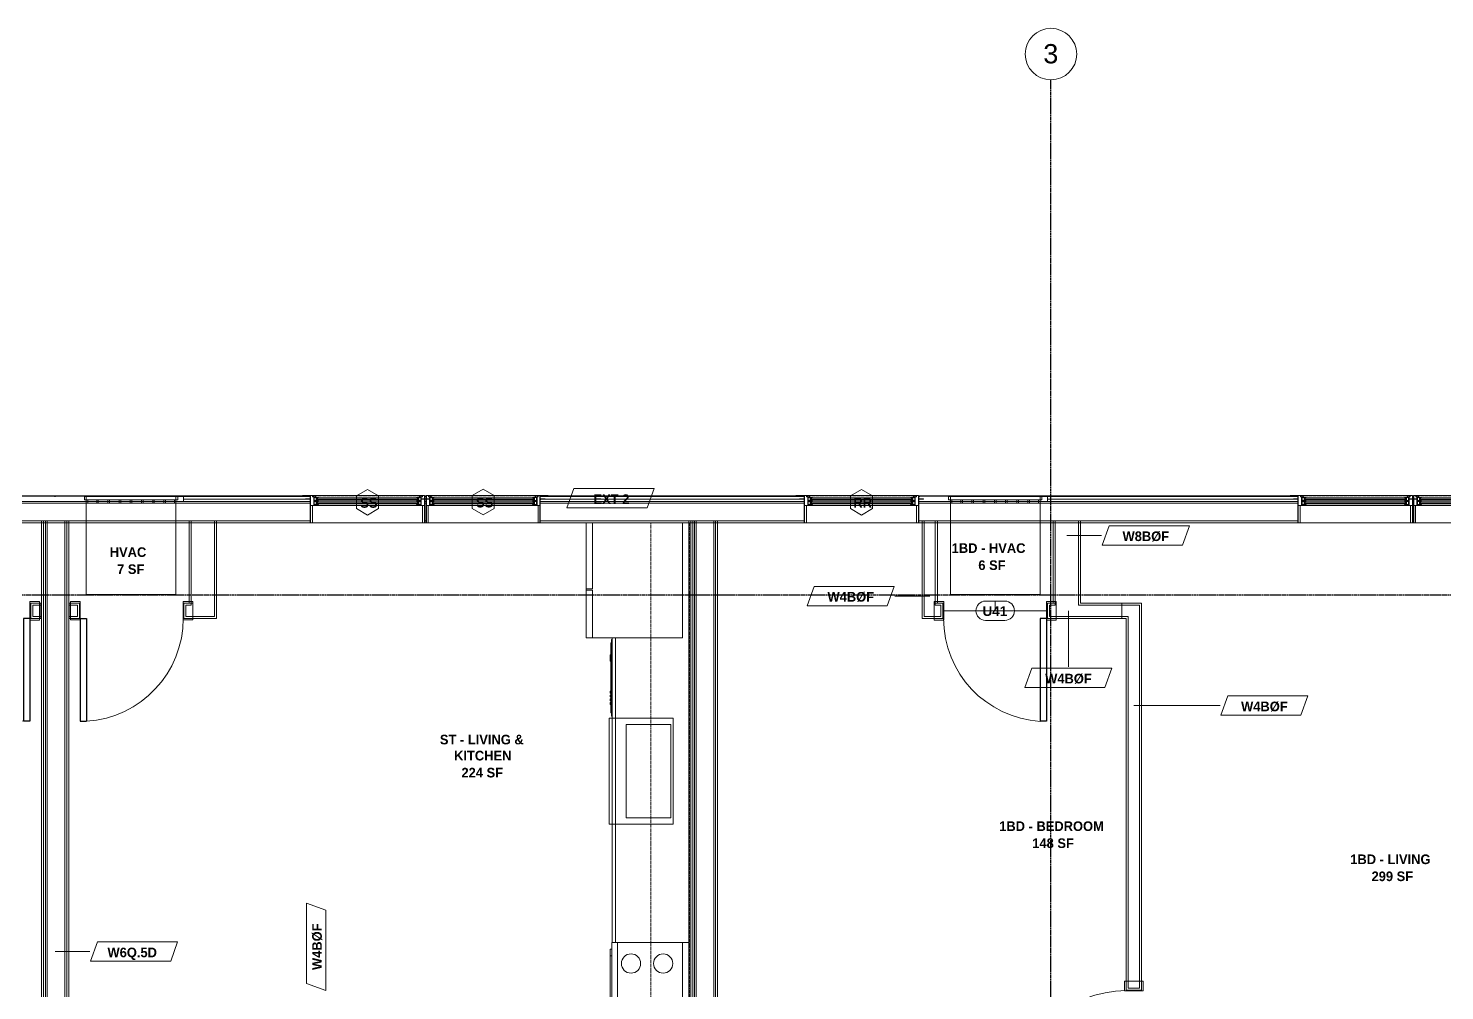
# Model space of a CAD drawing. Header units: inches. Extents: x -4058 to -1781, y 9814 to 12264.
# Drawn here: x -3145.4 to -2704.9, y 11964.2 to 12263.5 of the extents above; entities that cross this region are included whole.
import ezdxf

# ---------------------------------------------------------------- set-up
doc = ezdxf.new("R2010")
doc.units = ezdxf.units.IN
doc.header["$MEASUREMENT"] = 0
doc.linetypes.add('Dash', pattern=[0.25, 0.125, -0.125])
doc.linetypes.add('Grid Line 1_2_', pattern=[0.875, 0.5, -0.125, 0.125, -0.125])
for name, color, linetype, lineweight in [('0-1', 7, 'Continuous', 5), ('0-2', 7, 'Continuous', 9), ('0-4', 165, 'Continuous', 5), ('A-AREA-IDEN', 2, 'Continuous', 9), ('A-DETL-GENF-HDLN-1', 7, 'Dash', 9), ('A-DETL-GENF-HDLN-2', 1, 'Continuous', 18), ('A-DOOR-3', 31, 'Continuous', 9), ('A-DOOR-4', 31, 'Continuous', 30), ('A-DOOR-IDEN', 31, 'Continuous', 9), ('A-FLOR-2', 192, 'Continuous', 9), ('A-GENM-1', 7, 'Continuous', 9), ('A-GLAZ', 151, 'Continuous', 18), ('A-GLAZ-1', 10, 'Continuous', 30), ('A-GLAZ-2', 7, 'Continuous', 9), ('A-GLAZ-IDEN', 152, 'Continuous', 9), ('A-WALL', 113, 'Continuous', 18), ('A-WALL-1', 7, 'Continuous', 9), ('A-WALL-2', 250, 'Continuous', 18), ('A-WALL-3', 113, 'Continuous', 9), ('A-WALL-IDEN', 211, 'Continuous', 9), ('I-WALL-1', 7, 'Continuous', 9), ('I-WALL-2', 2, 'Continuous', 9), ('P-SANR-FIXT', 6, 'Continuous', 9), ('Q-CASE', 31, 'Continuous', 9), ('Q-CASE-HDLN', 31, 'Dash', 9), ('Q-SPCQ', 91, 'Continuous', 9), ('S-GRID-1', 1, 'Grid Line 1_2_', 30), ('S-GRID-IDEN', 1, 'Continuous', 9), ('S-GRID-IDEN-1', 147, 'Continuous', 9)]:
    doc.layers.add(name, color=color, linetype=linetype, lineweight=lineweight)
doc.styles.add('Arial', font='arial.ttf', dxfattribs={"height": 6})
doc.styles.add('Arial_B', font='arialbd.ttf', dxfattribs={"height": 3})
doc.styles.add('Century Gothic_B', font='GOTHICB.TTF', dxfattribs={"height": 3})

# ---------------------------------------------------------------- blocks, each defined once
blk = doc.blocks.new('Window-Double_Hung-Marvin-Essential - 2-WIDE _TEMP ALL LOW_ ESDH3066-3454268-UNIT PLANS - 2ND FLOOR')
at = {"layer": 'A-DETL-GENF-HDLN-1'}
blk.add_line((16.1, 4.22), (-16.5, 4.22), dxfattribs=at)
at = {"layer": 'A-DETL-GENF-HDLN-2'}
for p, q in [((-19.25, 3.23), (-19.25, 3.19)), ((-17.75, 3.23), (-19.25, 3.23)), ((-19.25, 3.19), (-17.9, 3.19)), ((-17.9, 3.19), (-17.9, 3.08)), ((-17.9, 3.08), (-17.75, 3.08)), ((-17.75, 4.28), (-17.16, 4.28)), ((-17.75, 4.28), (-17.75, 1.19)), ((-16.72, 1.19), (-17.75, 1.19)), ((-17.08, 3.87), (-17.16, 4.28)), ((-17.13, 1.16), (-17.13, -4.19)), ((-17.08, 3.87), (-16.19, 3.87)), ((-16.85, 4.25), (-16.85, 3.87)), ((-16.3, 4.25), (-16.85, 4.25)), ((-16.38, 3.77), (-16.72, 3.77)), ((-16.72, 3.77), (-16.72, 1.19)), ((-15.34, 3.69), (-16.56, 3.69)), ((-16.56, 2.75), (-16.56, 3.69)), ((-16.56, 2.75), (-15.34, 2.75)), ((-15.34, 2.47), (-16.56, 2.47)), ((-16.56, 1.53), (-16.56, 2.47)), ((-16.56, 1.53), (-15.34, 1.53)), ((-16.38, 3.87), (-16.38, 3.77)), ((-16.3, 4.01), (-16.3, 4.25)), ((-16.18, 4.01), (-16.3, 4.01)), ((-16.19, 3.97), (-16.1, 3.97)), ((-16.19, 3.87), (-16.19, 3.97)), ((-16.18, 4.22), (-16.1, 4.22)), ((-16.18, 4.22), (-16.18, 4.01)), ((-16.1, 3.97), (-16.1, 4.22)), ((-15.94, 2.87), (-15.94, 3.59)), ((-15.94, 3.59), (-15.28, 3.59)), ((-15.28, 2.87), (-15.94, 2.87)), ((-15.94, 1.65), (-15.94, 2.37)), ((-15.94, 2.37), (-15.28, 2.37)), ((-15.28, 1.65), (-15.94, 1.65)), ((-15.84, 2.88), (-15.84, 3.57)), ((-15.84, 1.66), (-15.84, 2.35)), ((-15.54, 3.01), (-15.54, 3.45)), ((-15.54, 1.79), (-15.54, 2.23)), ((-15.34, 3.69), (-15.28, 3.63)), ((-15.34, 2.75), (-15.28, 2.81)), ((-15.34, 2.47), (-15.28, 2.41)), ((-15.34, 1.53), (-15.28, 1.59)), ((-15.28, 3.59), (-15.28, 3.63)), ((-15.28, 2.81), (-15.28, 2.87)), ((-15.28, 2.37), (-15.28, 2.41)), ((-15.28, 1.59), (-15.28, 1.65)), ((15.34, 3.69), (15.28, 3.63)), ((15.28, 3.59), (15.28, 3.63)), ((15.94, 3.59), (15.28, 3.59)), ((15.28, 2.81), (15.28, 2.87)), ((15.28, 2.87), (15.94, 2.87)), ((15.34, 2.75), (15.28, 2.81)), ((15.34, 2.47), (15.28, 2.41)), ((15.28, 2.37), (15.28, 2.41)), ((15.94, 2.37), (15.28, 2.37)), ((15.28, 1.59), (15.28, 1.65)), ((15.28, 1.65), (15.94, 1.65)), ((15.34, 1.53), (15.28, 1.59)), ((15.34, 3.69), (16.56, 3.69)), ((16.56, 2.75), (15.34, 2.75)), ((15.34, 2.47), (16.56, 2.47)), ((16.56, 1.53), (15.34, 1.53)), ((15.54, 3.01), (15.54, 3.45)), ((15.54, 1.79), (15.54, 2.23)), ((15.84, 2.88), (15.84, 3.57)), ((15.84, 1.66), (15.84, 2.35)), ((15.94, 2.87), (15.94, 3.59)), ((15.94, 1.65), (15.94, 2.37)), ((16.18, 4.22), (16.1, 4.22)), ((16.1, 3.97), (16.1, 4.22)), ((16.19, 3.97), (16.1, 3.97)), ((16.18, 4.22), (16.18, 4.01)), ((16.18, 4.01), (16.3, 4.01)), ((16.19, 3.87), (16.19, 3.97)), ((17.08, 3.87), (16.19, 3.87)), ((16.3, 4.01), (16.3, 4.25)), ((16.3, 4.25), (16.85, 4.25)), ((16.38, 3.87), (16.38, 3.77)), ((16.38, 3.77), (16.72, 3.77)), ((16.56, 2.75), (16.56, 3.69)), ((16.56, 1.53), (16.56, 2.47)), ((16.72, 3.77), (16.72, 1.19)), ((16.72, 1.19), (17.75, 1.19)), ((16.85, 4.25), (16.85, 3.87)), ((17.08, 3.87), (17.16, 4.28)), ((17.12, -4.19), (17.12, 1.16)), ((17.75, 4.28), (17.16, 4.28)), ((17.75, 4.28), (17.75, 1.19)), ((17.75, 3.23), (19.25, 3.23)), ((17.9, 3.08), (17.75, 3.08)), ((17.9, 3.19), (17.9, 3.08)), ((19.25, 3.19), (17.9, 3.19)), ((19.25, 3.23), (19.25, 3.19)), ((-17.13, -4.19), (-17.75, -4.19)), ((17.12, -4.19), (17.75, -4.19))]:
    blk.add_line(p, q, dxfattribs=at)
at = {"layer": 'A-GLAZ'}
for p, q in [((15.84, 3.57), (-15.84, 3.57)), ((15.84, 3.45), (-15.84, 3.45)), ((15.84, 3.01), (-15.84, 3.01)), ((15.84, 2.88), (-15.84, 2.88)), ((15.84, 2.35), (-15.84, 2.35)), ((15.84, 2.23), (-15.84, 2.23)), ((15.84, 1.79), (-15.84, 1.79)), ((15.84, 1.66), (-15.84, 1.66))]:
    blk.add_line(p, q, dxfattribs=at)
at = {"layer": 'A-GLAZ-1'}
for p, q in [((-17.75, 4.28), (-17.75, 1.19)), ((-17.75, 1.16), (-17.75, -4.19)), ((17.75, 1.19), (17.75, 4.28)), ((17.75, -4.19), (17.75, 1.16))]:
    blk.add_line(p, q, dxfattribs=at)
at = {"layer": 'A-GLAZ-2'}
for p, q in [((17.75, 4.28), (-17.75, 4.28)), ((-17.75, 1.19), (17.75, 1.19)), ((20.21, 4.25), (17.75, 4.25)), ((17.75, 4.19), (20.21, 4.19)), ((20.21, 4.19), (20.21, 4.25)), ((-17.75, -4.19), (17.75, -4.19))]:
    blk.add_line(p, q, dxfattribs=at)
blk = doc.blocks.new('V-Series_EWC4_SPVU_RFA_2015 - 2ND AND 3RD FLOOR-2226480-UNIT PLANS - 2ND FLOOR')
at = {"layer": 'A-GENM-1'}
for p, q in [((-3859.97, 11740.34), (-3859.97, 11739.78)), ((-3858.97, 11740.34), (-3859.97, 11740.34)), ((-3859.97, 11739.78), (-3859.97, 11711.9)), ((-3858.97, 11739.78), (-3859.97, 11739.78)), ((-3859.97, 11739.78), (-3858.97, 11739.78)), ((-3858.97, 11739.78), (-3858.97, 11740.34)), ((-3858.97, 11711.9), (-3858.97, 11739.78)), ((-3829.54, 11739.78), (-3858.97, 11739.78)), ((-3858.97, 11739.78), (-3858.97, 11739.34)), ((-3858.97, 11739.34), (-3857.97, 11739.34)), ((-3857.97, 11739.34), (-3857.97, 11736.54)), ((-3829.54, 11711.9), (-3829.54, 11739.78)), ((-3857.97, 11736.54), (-3858.97, 11736.54)), ((-3858.97, 11736.54), (-3858.97, 11736.04)), ((-3858.97, 11736.04), (-3857.97, 11736.04)), ((-3857.97, 11733.06), (-3858.97, 11733.06)), ((-3858.97, 11733.06), (-3858.97, 11732.56)), ((-3857.97, 11736.04), (-3857.97, 11733.06)), ((-3858.97, 11732.56), (-3857.97, 11732.56)), ((-3857.97, 11729.57), (-3858.97, 11729.57)), ((-3858.97, 11729.57), (-3858.97, 11729.07)), ((-3858.97, 11729.07), (-3857.97, 11729.07)), ((-3857.97, 11732.56), (-3857.97, 11729.57)), ((-3857.97, 11729.07), (-3857.97, 11726.09)), ((-3857.97, 11726.09), (-3858.97, 11726.09)), ((-3858.97, 11726.09), (-3858.97, 11725.59)), ((-3858.97, 11725.59), (-3857.97, 11725.59)), ((-3857.97, 11725.59), (-3857.97, 11722.61)), ((-3857.97, 11722.61), (-3858.97, 11722.61)), ((-3858.97, 11722.61), (-3858.97, 11722.11)), ((-3858.97, 11722.11), (-3857.97, 11722.11)), ((-3857.97, 11722.11), (-3857.97, 11719.12)), ((-3857.97, 11719.12), (-3858.97, 11719.12)), ((-3858.97, 11719.12), (-3858.97, 11718.62)), ((-3858.97, 11718.62), (-3857.97, 11718.62)), ((-3857.97, 11715.64), (-3858.97, 11715.64)), ((-3858.97, 11715.64), (-3858.97, 11715.14)), ((-3858.97, 11715.14), (-3857.97, 11715.14)), ((-3857.97, 11718.62), (-3857.97, 11715.64)), ((-3857.97, 11715.14), (-3857.97, 11712.34)), ((-3859.97, 11711.9), (-3858.97, 11711.9)), ((-3859.97, 11711.9), (-3859.97, 11711.34)), ((-3858.97, 11711.9), (-3859.97, 11711.9)), ((-3859.97, 11711.34), (-3858.97, 11711.34)), ((-3857.97, 11712.34), (-3858.97, 11712.34)), ((-3858.97, 11712.34), (-3858.97, 11711.9)), ((-3858.97, 11711.34), (-3858.97, 11711.9)), ((-3858.97, 11711.9), (-3829.54, 11711.9))]:
    blk.add_line(p, q, dxfattribs=at)
blk = doc.blocks.new('Perforated Panel at Magic-Pak - hvac panel - 2nd floor 2-2702972-UNIT PLANS - 2ND FLOOR')
at = {"layer": 'A-GLAZ-2'}
for p, q in [((-19.01, -4.13), (19.01, -4.13)), ((19.01, -4.19), (-19.01, -4.19))]:
    blk.add_line(p, q, dxfattribs=at)
blk = doc.blocks.new('Window-Double_Hung-Marvin-Essential - 2-WIDE _TEMP ALL LOW_ ESDH3066-3454271-UNIT PLANS - 2ND FLOOR')
at = {"layer": 'A-DETL-GENF-HDLN-1'}
blk.add_line((16.1, -4.22), (-16.5, -4.22), dxfattribs=at)
at = {"layer": 'A-DETL-GENF-HDLN-2'}
for p, q in [((-17.13, 4.19), (-17.75, 4.19)), ((-17.13, -1.16), (-17.13, 4.19)), ((17.12, 4.19), (17.75, 4.19)), ((17.12, 4.19), (17.12, -1.16)), ((-19.25, -3.23), (-19.25, -3.19)), ((-19.25, -3.19), (-17.9, -3.19)), ((-17.75, -3.23), (-19.25, -3.23)), ((-17.9, -3.19), (-17.9, -3.08)), ((-17.9, -3.08), (-17.75, -3.08)), ((-16.72, -1.19), (-17.75, -1.19)), ((-17.75, -4.28), (-17.75, -1.19)), ((-17.75, -4.28), (-17.16, -4.28)), ((-17.08, -3.87), (-17.16, -4.28)), ((-17.08, -3.87), (-16.19, -3.87)), ((-16.85, -4.25), (-16.85, -3.87)), ((-16.3, -4.25), (-16.85, -4.25)), ((-16.72, -3.77), (-16.72, -1.19)), ((-16.38, -3.77), (-16.72, -3.77)), ((-16.56, -1.53), (-15.34, -1.53)), ((-16.56, -1.53), (-16.56, -2.47)), ((-15.34, -2.47), (-16.56, -2.47)), ((-16.56, -2.75), (-15.34, -2.75)), ((-16.56, -2.75), (-16.56, -3.69)), ((-15.34, -3.69), (-16.56, -3.69)), ((-16.38, -3.87), (-16.38, -3.77)), ((-16.18, -4.01), (-16.3, -4.01)), ((-16.3, -4.01), (-16.3, -4.25)), ((-16.19, -3.87), (-16.19, -3.97)), ((-16.19, -3.97), (-16.1, -3.97)), ((-16.18, -4.22), (-16.18, -4.01)), ((-16.18, -4.22), (-16.1, -4.22)), ((-16.1, -3.97), (-16.1, -4.22)), ((-15.28, -1.65), (-15.94, -1.65)), ((-15.94, -1.65), (-15.94, -2.37)), ((-15.94, -2.37), (-15.28, -2.37)), ((-15.28, -2.87), (-15.94, -2.87)), ((-15.94, -2.87), (-15.94, -3.59)), ((-15.94, -3.59), (-15.28, -3.59)), ((-15.84, -1.66), (-15.84, -2.35)), ((-15.84, -2.88), (-15.84, -3.57)), ((-15.54, -1.79), (-15.54, -2.23)), ((-15.54, -3.01), (-15.54, -3.45)), ((-15.34, -1.53), (-15.28, -1.59)), ((-15.34, -2.47), (-15.28, -2.41)), ((-15.34, -2.75), (-15.28, -2.81)), ((-15.34, -3.69), (-15.28, -3.63)), ((-15.28, -1.59), (-15.28, -1.65)), ((-15.28, -2.37), (-15.28, -2.41)), ((-15.28, -2.81), (-15.28, -2.87)), ((-15.28, -3.59), (-15.28, -3.63)), ((15.34, -1.53), (15.28, -1.59)), ((15.28, -1.59), (15.28, -1.65)), ((15.28, -1.65), (15.94, -1.65)), ((15.28, -2.37), (15.28, -2.41)), ((15.94, -2.37), (15.28, -2.37)), ((15.34, -2.47), (15.28, -2.41)), ((15.34, -2.75), (15.28, -2.81)), ((15.28, -2.81), (15.28, -2.87)), ((15.28, -2.87), (15.94, -2.87)), ((15.28, -3.59), (15.28, -3.63)), ((15.94, -3.59), (15.28, -3.59)), ((15.34, -3.69), (15.28, -3.63)), ((16.56, -1.53), (15.34, -1.53)), ((15.34, -2.47), (16.56, -2.47)), ((16.56, -2.75), (15.34, -2.75)), ((15.34, -3.69), (16.56, -3.69)), ((15.54, -1.79), (15.54, -2.23)), ((15.54, -3.01), (15.54, -3.45)), ((15.84, -1.66), (15.84, -2.35)), ((15.84, -2.88), (15.84, -3.57)), ((15.94, -1.65), (15.94, -2.37)), ((15.94, -2.87), (15.94, -3.59)), ((16.19, -3.97), (16.1, -3.97)), ((16.1, -3.97), (16.1, -4.22)), ((16.18, -4.22), (16.1, -4.22)), ((16.18, -4.22), (16.18, -4.01)), ((16.18, -4.01), (16.3, -4.01)), ((17.08, -3.87), (16.19, -3.87)), ((16.19, -3.87), (16.19, -3.97)), ((16.3, -4.01), (16.3, -4.25)), ((16.3, -4.25), (16.85, -4.25)), ((16.38, -3.87), (16.38, -3.77)), ((16.38, -3.77), (16.72, -3.77)), ((16.56, -1.53), (16.56, -2.47)), ((16.56, -2.75), (16.56, -3.69)), ((16.72, -3.77), (16.72, -1.19)), ((16.72, -1.19), (17.75, -1.19)), ((16.85, -4.25), (16.85, -3.87)), ((17.08, -3.87), (17.16, -4.28)), ((17.75, -4.28), (17.16, -4.28)), ((17.75, -4.28), (17.75, -1.19)), ((17.9, -3.08), (17.75, -3.08)), ((17.75, -3.23), (19.25, -3.23)), ((17.9, -3.19), (17.9, -3.08)), ((19.25, -3.19), (17.9, -3.19)), ((19.25, -3.23), (19.25, -3.19))]:
    blk.add_line(p, q, dxfattribs=at)
at = {"layer": 'A-GLAZ'}
for p, q in [((15.84, -1.66), (-15.84, -1.66)), ((15.84, -1.79), (-15.84, -1.79)), ((15.84, -2.23), (-15.84, -2.23)), ((15.84, -2.35), (-15.84, -2.35)), ((15.84, -2.88), (-15.84, -2.88)), ((15.84, -3.01), (-15.84, -3.01)), ((15.84, -3.45), (-15.84, -3.45)), ((15.84, -3.57), (-15.84, -3.57))]:
    blk.add_line(p, q, dxfattribs=at)
at = {"layer": 'A-GLAZ-1'}
for p, q in [((-17.75, -1.16), (-17.75, 4.19)), ((17.75, 4.19), (17.75, -1.16)), ((-17.75, -4.28), (-17.75, -1.19)), ((17.75, -1.19), (17.75, -4.28))]:
    blk.add_line(p, q, dxfattribs=at)
at = {"layer": 'A-GLAZ-2'}
for p, q in [((-17.75, 4.19), (17.75, 4.19)), ((-17.75, -1.19), (17.75, -1.19)), ((17.75, -4.28), (-17.75, -4.28)), ((17.75, -4.19), (20.21, -4.19)), ((20.21, -4.25), (17.75, -4.25)), ((20.21, -4.19), (20.21, -4.25))]:
    blk.add_line(p, q, dxfattribs=at)
blk = doc.blocks.new('Window-Double_Hung-Marvin-Essential - 1-WIDE _TEMP LOWER_ ESDH3066-3454269-UNIT PLANS - 2ND FLOOR')
at = {"layer": 'A-DETL-GENF-HDLN-1'}
blk.add_line((16.1, -4.22), (-16.5, -4.22), dxfattribs=at)
at = {"layer": 'A-DETL-GENF-HDLN-2'}
for p, q in [((-17.13, 4.19), (-17.75, 4.19)), ((-17.13, -1.16), (-17.13, 4.19)), ((17.12, 4.19), (17.75, 4.19)), ((17.12, 4.19), (17.12, -1.16)), ((-19.25, -3.23), (-19.25, -3.19)), ((-19.25, -3.19), (-17.9, -3.19)), ((-17.75, -3.23), (-19.25, -3.23)), ((-17.9, -3.19), (-17.9, -3.08)), ((-17.9, -3.08), (-17.75, -3.08)), ((-16.72, -1.19), (-17.75, -1.19)), ((-17.75, -4.28), (-17.75, -1.19)), ((-17.75, -4.28), (-17.16, -4.28)), ((-17.08, -3.87), (-17.16, -4.28)), ((-17.08, -3.87), (-16.19, -3.87)), ((-16.85, -4.25), (-16.85, -3.87)), ((-16.3, -4.25), (-16.85, -4.25)), ((-16.72, -3.77), (-16.72, -1.19)), ((-16.38, -3.77), (-16.72, -3.77)), ((-16.56, -1.53), (-15.34, -1.53)), ((-16.56, -1.53), (-16.56, -2.47)), ((-15.34, -2.47), (-16.56, -2.47)), ((-16.56, -2.75), (-15.34, -2.75)), ((-16.56, -2.75), (-16.56, -3.69)), ((-15.34, -3.69), (-16.56, -3.69)), ((-16.38, -3.87), (-16.38, -3.77)), ((-16.18, -4.01), (-16.3, -4.01)), ((-16.3, -4.01), (-16.3, -4.25)), ((-16.19, -3.87), (-16.19, -3.97)), ((-16.19, -3.97), (-16.1, -3.97)), ((-16.18, -4.22), (-16.18, -4.01)), ((-16.18, -4.22), (-16.1, -4.22)), ((-16.1, -3.97), (-16.1, -4.22)), ((-15.28, -1.65), (-15.94, -1.65)), ((-15.94, -1.65), (-15.94, -2.37)), ((-15.94, -2.37), (-15.28, -2.37)), ((-15.28, -2.87), (-15.94, -2.87)), ((-15.94, -2.87), (-15.94, -3.59)), ((-15.94, -3.59), (-15.28, -3.59)), ((-15.84, -1.66), (-15.84, -2.35)), ((-15.84, -2.88), (-15.84, -3.57)), ((-15.54, -1.79), (-15.54, -2.23)), ((-15.54, -3.01), (-15.54, -3.45)), ((-15.34, -1.53), (-15.28, -1.59)), ((-15.34, -2.47), (-15.28, -2.41)), ((-15.34, -2.75), (-15.28, -2.81)), ((-15.34, -3.69), (-15.28, -3.63)), ((-15.28, -1.59), (-15.28, -1.65)), ((-15.28, -2.37), (-15.28, -2.41)), ((-15.28, -2.81), (-15.28, -2.87)), ((-15.28, -3.59), (-15.28, -3.63)), ((15.34, -1.53), (15.28, -1.59)), ((15.28, -1.59), (15.28, -1.65)), ((15.28, -1.65), (15.94, -1.65)), ((15.28, -2.37), (15.28, -2.41)), ((15.94, -2.37), (15.28, -2.37)), ((15.34, -2.47), (15.28, -2.41)), ((15.34, -2.75), (15.28, -2.81)), ((15.28, -2.81), (15.28, -2.87)), ((15.28, -2.87), (15.94, -2.87)), ((15.28, -3.59), (15.28, -3.63)), ((15.94, -3.59), (15.28, -3.59)), ((15.34, -3.69), (15.28, -3.63)), ((16.56, -1.53), (15.34, -1.53)), ((15.34, -2.47), (16.56, -2.47)), ((16.56, -2.75), (15.34, -2.75)), ((15.34, -3.69), (16.56, -3.69)), ((15.54, -1.79), (15.54, -2.23)), ((15.54, -3.01), (15.54, -3.45)), ((15.84, -1.66), (15.84, -2.35)), ((15.84, -2.88), (15.84, -3.57)), ((15.94, -1.65), (15.94, -2.37)), ((15.94, -2.87), (15.94, -3.59)), ((16.19, -3.97), (16.1, -3.97)), ((16.1, -3.97), (16.1, -4.22)), ((16.18, -4.22), (16.1, -4.22)), ((16.18, -4.22), (16.18, -4.01)), ((16.18, -4.01), (16.3, -4.01)), ((17.08, -3.87), (16.19, -3.87)), ((16.19, -3.87), (16.19, -3.97)), ((16.3, -4.01), (16.3, -4.25)), ((16.3, -4.25), (16.85, -4.25)), ((16.38, -3.87), (16.38, -3.77)), ((16.38, -3.77), (16.72, -3.77)), ((16.56, -1.53), (16.56, -2.47)), ((16.56, -2.75), (16.56, -3.69)), ((16.72, -3.77), (16.72, -1.19)), ((16.72, -1.19), (17.75, -1.19)), ((16.85, -4.25), (16.85, -3.87)), ((17.08, -3.87), (17.16, -4.28)), ((17.75, -4.28), (17.16, -4.28)), ((17.75, -4.28), (17.75, -1.19)), ((17.9, -3.08), (17.75, -3.08)), ((17.75, -3.23), (19.25, -3.23)), ((17.9, -3.19), (17.9, -3.08)), ((19.25, -3.19), (17.9, -3.19)), ((19.25, -3.23), (19.25, -3.19))]:
    blk.add_line(p, q, dxfattribs=at)
at = {"layer": 'A-GLAZ'}
for p, q in [((15.84, -1.66), (-15.84, -1.66)), ((15.84, -1.79), (-15.84, -1.79)), ((15.84, -2.23), (-15.84, -2.23)), ((15.84, -2.35), (-15.84, -2.35)), ((15.84, -2.88), (-15.84, -2.88)), ((15.84, -3.01), (-15.84, -3.01)), ((15.84, -3.45), (-15.84, -3.45)), ((15.84, -3.57), (-15.84, -3.57))]:
    blk.add_line(p, q, dxfattribs=at)
at = {"layer": 'A-GLAZ-1'}
for p, q in [((-17.75, -1.16), (-17.75, 4.19)), ((17.75, 4.19), (17.75, -1.16)), ((-17.75, -4.28), (-17.75, -1.19)), ((17.75, -1.19), (17.75, -4.28))]:
    blk.add_line(p, q, dxfattribs=at)
at = {"layer": 'A-GLAZ-2'}
for p, q in [((-17.75, 4.19), (17.75, 4.19)), ((-17.75, -1.19), (17.75, -1.19)), ((17.75, -4.28), (-17.75, -4.28)), ((17.75, -4.19), (20.46, -4.19)), ((20.46, -4.25), (17.75, -4.25)), ((20.46, -4.19), (20.46, -4.25))]:
    blk.add_line(p, q, dxfattribs=at)
blk = doc.blocks.new('CTR - 1st Phase - Shell_rvt-1-UNIT PLANS - 2ND FLOOR')
at = {"layer": 'A-WALL-1'}
for p, q in [((-3097.16, 12116.34), (-3177.09, 12116.34)), ((-3136.94, 12118.09), (-3137.31, 12118.09)), ((-3137.31, 12118.09), (-3137.31, 12117.84)), ((-3137.31, 12117.84), (-3136.94, 12117.84)), ((-3136.94, 12117.84), (-3136.94, 12118.09)), ((-3060.13, 12118.09), (-3098.91, 12118.09)), ((-3098.91, 12118.09), (-3098.91, 12117.84)), ((-3098.91, 12117.84), (-3097.16, 12117.84)), ((-3097.16, 12117.84), (-3097.16, 12116.34)), ((-3021.67, 12118.09), (-3022.17, 12118.09)), ((-2906.72, 12118.09), (-2983.71, 12118.09)), ((-2868.14, 12118.09), (-2868.51, 12118.09)), ((-2868.51, 12117.84), (-2868.14, 12117.84)), ((-2828.36, 12116.34), (-2868.51, 12116.34)), ((-2868.14, 12117.84), (-2868.14, 12118.09)), ((-2752.87, 12118.09), (-2830.11, 12118.09)), ((-2830.11, 12118.09), (-2830.11, 12117.84)), ((-2830.11, 12117.84), (-2828.36, 12117.84)), ((-2828.36, 12117.84), (-2828.36, 12116.34)), ((-2714.54, 12118.09), (-2714.91, 12118.09)), ((-3057.67, 12115.06), (-3057.67, 12115.09)), ((-3022.17, 12115.09), (-3022.17, 12115.06)), ((-3021.67, 12115.06), (-3021.67, 12115.09)), ((-2986.17, 12115.09), (-2986.17, 12115.06)), ((-2904.01, 12115.06), (-2904.01, 12115.09)), ((-2868.51, 12115.09), (-2868.51, 12115.06)), ((-2750.41, 12115.06), (-2750.41, 12115.09)), ((-2714.91, 12115.09), (-2714.91, 12115.06)), ((-2714.54, 12115.06), (-2714.54, 12115.09)), ((-3214.11, 12109.71), (-3057.67, 12109.71)), ((-3022.17, 12109.71), (-3021.67, 12109.71)), ((-2986.17, 12109.71), (-2971.96, 12109.71)), ((-2941.96, 12109.71), (-2904.01, 12109.71)), ((-2868.51, 12109.71), (-2750.41, 12109.71)), ((-2714.91, 12109.71), (-2714.54, 12109.71))]:
    blk.add_line(p, q, dxfattribs=at)
at = {"layer": 'A-WALL-2'}
for p, q in [((-3057.67, 12117.84), (-3097.16, 12117.84)), ((-3057.67, 12117.09), (-3097.16, 12117.09)), ((-3057.67, 12116.34), (-3097.16, 12116.34)), ((-3021.67, 12117.84), (-3022.17, 12117.84)), ((-3021.67, 12117.09), (-3022.17, 12117.09)), ((-3021.67, 12116.34), (-3022.17, 12116.34)), ((-2904.01, 12117.84), (-2986.17, 12117.84)), ((-2904.01, 12117.09), (-2986.17, 12117.09)), ((-2904.01, 12116.34), (-2986.17, 12116.34)), ((-2750.41, 12117.84), (-2828.36, 12117.84)), ((-2750.41, 12117.09), (-2828.36, 12117.09)), ((-2750.41, 12116.34), (-2828.36, 12116.34)), ((-2714.54, 12117.84), (-2714.91, 12117.84)), ((-2714.54, 12117.09), (-2714.91, 12117.09)), ((-2714.54, 12116.34), (-2714.91, 12116.34)), ((-3057.67, 12115.84), (-3214.11, 12115.84)), ((-3021.67, 12115.84), (-3022.17, 12115.84)), ((-2904.01, 12115.84), (-2986.17, 12115.84)), ((-2750.41, 12115.84), (-2868.51, 12115.84)), ((-2714.54, 12115.84), (-2714.91, 12115.84)), ((-3057.67, 12110.34), (-3214.11, 12110.34)), ((-3021.67, 12110.34), (-3022.17, 12110.34)), ((-2904.01, 12110.34), (-2986.17, 12110.34)), ((-2750.41, 12110.34), (-2868.51, 12110.34)), ((-2714.54, 12110.34), (-2714.91, 12110.34))]:
    blk.add_line(p, q, dxfattribs=at)
at = {"layer": '0-2'}
for name, p, rotation in [('Perforated Panel at Magic-Pak - hvac panel - 2nd floor 2-2702972-UNIT PLANS - 2ND FLOOR', (-3156.32, 12113.9), 180), ('Perforated Panel at Magic-Pak - hvac panel - 2nd floor 2-2702972-UNIT PLANS - 2ND FLOOR', (-3117.92, 12113.9), 180), ('V-Series_EWC4_SPVU_RFA_2015 - 2ND AND 3RD FLOOR-2226480-UNIT PLANS - 2ND FLOOR', (-14839.31, 8257.87), 269.9999999999999), ('Window-Double_Hung-Marvin-Essential - 2-WIDE _TEMP ALL LOW_ ESDH3066-3454271-UNIT PLANS - 2ND FLOOR', (-3039.92, 12113.9), 180), ('Window-Double_Hung-Marvin-Essential - 1-WIDE _TEMP LOWER_ ESDH3066-3454269-UNIT PLANS - 2ND FLOOR', (-2886.26, 12113.9), 180), ('Perforated Panel at Magic-Pak - hvac panel - 2nd floor 2-2702972-UNIT PLANS - 2ND FLOOR', (-2849.12, 12113.9), 180), ('V-Series_EWC4_SPVU_RFA_2015 - 2ND AND 3RD FLOOR-2226480-UNIT PLANS - 2ND FLOOR', (-14570.51, 8257.87), 269.9999999999999), ('Window-Double_Hung-Marvin-Essential - 2-WIDE _TEMP ALL LOW_ ESDH3066-3454271-UNIT PLANS - 2ND FLOOR', (-2732.66, 12113.9), 180)]:
    blk.add_blockref(name, p, dxfattribs=dict(at, rotation=rotation))
for p in [(-3003.92, 12113.9), (-2696.79, 12113.9)]:
    blk.add_blockref('Window-Double_Hung-Marvin-Essential - 2-WIDE _TEMP ALL LOW_ ESDH3066-3454268-UNIT PLANS - 2ND FLOOR', p, dxfattribs=at)
blk = doc.blocks.new('CTR - 1st Phase - Common Walls_rvt-1-UNIT PLANS - 2ND FLOOR')
at = {"layer": 'A-WALL-2'}
for p, q in [((-3140.75, 11743.36), (-3140.75, 12110.34)), ((-3140.12, 11743.36), (-3140.12, 12110.34)), ((-3139.62, 11743.36), (-3139.62, 12110.34)), ((-3134.12, 11743.36), (-3134.12, 12110.34)), ((-3133.5, 11743.36), (-3133.5, 12110.34)), ((-2939.34, 11725.36), (-2939.34, 12110.34)), ((-2938.71, 11725.36), (-2938.71, 12110.34)), ((-2938.21, 11725.36), (-2938.21, 12110.34)), ((-2937.71, 11725.36), (-2937.71, 12110.34)), ((-2932.21, 11725.36), (-2932.21, 12110.34)), ((-2931.71, 11725.36), (-2931.71, 12110.34))]:
    blk.add_line(p, q, dxfattribs=at)
at = {"layer": 'I-WALL-1'}
for p, q in [((-3141.37, 12110.34), (-3141.37, 11743.36)), ((-3132.87, 12110.34), (-3141.37, 12110.34)), ((-3132.87, 11743.36), (-3132.87, 12110.34)), ((-2939.96, 12110.34), (-2939.96, 11764.11)), ((-2931.09, 12110.34), (-2939.96, 12110.34)), ((-2931.09, 11854.36), (-2931.09, 12110.34))]:
    blk.add_line(p, q, dxfattribs=at)
blk = doc.blocks.new('Grid - Grid Head - Circle-1738874-UNIT PLANS - 2ND FLOOR')
at = {"layer": 'S-GRID-IDEN-1'}
for start, end in [(360, 180), (180, 360)]:
    blk.add_arc((0, 0), 0.25, start, end, dxfattribs=at)
blk = doc.blocks.new('CTR - 1st Phase - Structure_rvt-1-UNIT PLANS - 2ND FLOOR')
at = {"layer": 'S-GRID-1'}
for p, q in [((-2827.32, 9814.03), (-2827.32, 12247.5)), ((-1781.27, 12087.19), (-4041.78, 12087.19))]:
    blk.add_line(p, q, dxfattribs=at)
at = {"layer": '0-4', "xscale": 31.99999999999999, "yscale": 31.99999999999999, "zscale": 31.99999999999999}
blk.add_blockref('Grid - Grid Head - Circle-1738874-UNIT PLANS - 2ND FLOOR', (-2827.32, 12255.5), dxfattribs=at)
at = {"layer": 'S-GRID-IDEN', "insert": (-2829.7, 12258.6), "char_height": 6, "width": 5.656, "attachment_point": 1, "style": 'Arial'}
blk.add_mtext('3', dxfattribs=at)
blk = doc.blocks.new('SWING - SINGLE - FLUSH - SWING - 32_ x 80_ - WITH ACOUSTICAL SEAL-4346081-UNIT PLANS - 2ND FLOOR')
at = {"layer": 'A-DOOR-3'}
for p, q in [((-19, 2.37), (-19, 2.87)), ((-19, 2.87), (-16, 2.87)), ((-19, 2.37), (-16, 2.37)), ((-19, -2.88), (-19, 2.37)), ((-16, 2.37), (-19, 2.37)), ((-16, 2.87), (-16, 2.37)), ((-16, 2.37), (-16, -2.88)), ((16, 2.37), (16, 2.87)), ((16, 2.87), (19, 2.87)), ((16, 2.37), (19, 2.37)), ((16, -2.88), (16, 2.37)), ((19, 2.37), (16, 2.37)), ((19, 2.87), (19, 2.37)), ((19, 2.37), (19, -2.88)), ((-16, -2.88), (-19, -2.88)), ((19, -2.88), (16, -2.88))]:
    blk.add_line(p, q, dxfattribs=at)
blk.add_arc((16, -2.38), 32.07, 180, 266.4241, dxfattribs=at)
at = {"layer": 'A-DOOR-4'}
for p, q in [((14, -2.38), (14, -34.38)), ((16, -2.38), (14, -2.38)), ((16, -2.38), (16, -34.38)), ((16, -34.38), (14, -34.38))]:
    blk.add_line(p, q, dxfattribs=at)
blk = doc.blocks.new('SWING - SINGLE - FLUSH - SWING - FLUSH - 2-10 x 6-8 - PRIVACY-4346070-UNIT PLANS - 2ND FLOOR')
at = {"layer": 'A-DOOR-3'}
for p, q in [((-20, 2.37), (-20, 2.87)), ((-20, 2.87), (-17, 2.87)), ((-20, 2.37), (-17, 2.37)), ((-20, -2.88), (-20, 2.37)), ((-17, 2.37), (-20, 2.37)), ((-17, 2.87), (-17, 2.37)), ((-17, 2.37), (-17, -2.88)), ((17, 2.37), (17, 2.87)), ((17, 2.87), (20, 2.87)), ((17, 2.37), (20, 2.37)), ((17, -2.88), (17, 2.37)), ((20, 2.37), (17, 2.37)), ((20, 2.87), (20, 2.37)), ((20, 2.37), (20, -2.88)), ((-17, -2.88), (-20, -2.88)), ((20, -2.88), (17, -2.88))]:
    blk.add_line(p, q, dxfattribs=at)
blk.add_arc((17, -2.38), 34.07, 180, 266.6343, dxfattribs=at)
at = {"layer": 'A-DOOR-4'}
for p, q in [((15, -2.38), (15, -36.38)), ((17, -2.38), (15, -2.38)), ((17, -2.38), (17, -36.38)), ((17, -36.38), (15, -36.38))]:
    blk.add_line(p, q, dxfattribs=at)
blk = doc.blocks.new('SWING - SINGLE - FLUSH - SWING - 32_ x 80_ - WITH ACOUSTICAL SEAL-4346071-UNIT PLANS - 2ND FLOOR')
at = {"layer": 'A-DOOR-3'}
for p, q in [((-16, 2.87), (-19, 2.87)), ((-19, 2.87), (-19, -2.38)), ((-16, -2.38), (-16, 2.87)), ((19, 2.87), (16, 2.87)), ((16, 2.87), (16, -2.38)), ((19, -2.38), (19, 2.87)), ((-19, -2.38), (-16, -2.38)), ((-16, -2.38), (-19, -2.38)), ((-19, -2.38), (-19, -2.88)), ((-19, -2.88), (-16, -2.88)), ((-16, -2.88), (-16, -2.38)), ((16, -2.38), (19, -2.38)), ((19, -2.38), (16, -2.38)), ((16, -2.38), (16, -2.88)), ((16, -2.88), (19, -2.88)), ((19, -2.88), (19, -2.38))]:
    blk.add_line(p, q, dxfattribs=at)
blk.add_arc((16, 2.37), 32.07, 93.5759, 180, dxfattribs=at)
at = {"layer": 'A-DOOR-4'}
for p, q in [((14, 2.37), (14, 34.38)), ((16, 34.38), (14, 34.38)), ((16, 2.37), (16, 34.38)), ((16, 2.37), (14, 2.37))]:
    blk.add_line(p, q, dxfattribs=at)
blk = doc.blocks.new('OD_CW_Base Cabinet - OD_CW_Base Cabinet-3857763-UNIT PLANS - 2ND FLOOR')
at = {"layer": 'Q-CASE'}
for p, q in [((36.49, 0), (131.34, 0)), ((161.34, 0), (191.34, 0))]:
    blk.add_line(p, q, dxfattribs=at)
blk = doc.blocks.new('OD_CW_Upper Cabinet - OD_CW_Upper Cabinet-4366994-UNIT PLANS - 2ND FLOOR')
at = {"layer": 'Q-CASE-HDLN'}
for p, q in [((191.34, 24), (0.74, 24)), ((0.74, 24), (0.74, 12)), ((191.34, 12), (191.34, 24)), ((0.74, 12), (191.34, 12))]:
    blk.add_line(p, q, dxfattribs=at)
blk = doc.blocks.new('Refrigerator_-_Side-by-Side_6047 - 36_ X 30_-1372843-UNIT PLANS - 2ND FLOOR')
at = {"layer": 'Q-SPCQ'}
for p, q in [((-17.88, 15.58), (17.87, 15.58)), ((-17.88, -14.42), (-17.88, 15.58)), ((-17.88, 15.58), (-3.13, 15.58)), ((-17.88, 15.58), (-17.88, 13.58)), ((-3.13, 13.58), (-17.88, 13.58)), ((-3.13, 13.58), (-3.13, 15.58)), ((-2.63, 15.58), (17.87, 15.58)), ((-2.63, 15.58), (-2.63, 13.58)), ((17.87, 13.58), (-2.63, 13.58)), ((17.87, 15.58), (17.87, -14.42)), ((17.87, 13.58), (17.87, 15.58)), ((17.87, -14.42), (-17.88, -14.42))]:
    blk.add_line(p, q, dxfattribs=at)
blk = doc.blocks.new('Stainless Steel Farmhous Kitchen Sink - Stainless Steel Farmhous Kitchen Sink-2443921-UNIT PLANS - 2ND FLOOR')
at = {"layer": 'P-SANR-FIXT'}
for p, q in [((0, -2.25), (-33, -2.25)), ((-33, -2.25), (-33, -22.2)), ((-31, -16.96), (-31, -3)), ((-31, -3), (-2, -3)), ((-2, -3), (-2, -16.96)), ((0, -22.2), (0, -2.25)), ((-2, -16.96), (-31, -16.96)), ((-33, -22.2), (0, -22.2))]:
    blk.add_line(p, q, dxfattribs=at)
blk = doc.blocks.new('Wall Tag - Arch Wall-3956453-UNIT PLANS - 2ND FLOOR')
at = {"layer": 'A-WALL-IDEN'}
for p, q in [((-0.356, 0.094), (-0.424, -0.094)), ((0.424, 0.094), (-0.356, 0.094)), ((0.356, -0.094), (0.424, 0.094)), ((-0.424, -0.094), (0.356, -0.094))]:
    blk.add_line(p, q, dxfattribs=at)
blk = doc.blocks.new('Door Tag - Type Mark-2601225-UNIT PLANS - 2ND FLOOR')
at = {"layer": 'A-DOOR-IDEN'}
for p, q in [((0.09375, 0.09375), (-0.09375, 0.09375)), ((-0.09375, -0.09375), (0.09375, -0.09375))]:
    blk.add_line(p, q, dxfattribs=at)
for centre, start, end in [((-0.09375, 0), 90, 270), ((0.09375, 0), 270, 90)]:
    blk.add_arc(centre, 0.09375, start, end, dxfattribs=at)
blk = doc.blocks.new('Window Tag - ONE-4156801-UNIT PLANS - 2ND FLOOR')
at = {"layer": 'A-GLAZ-IDEN'}
for p, q in [((0, 0.125), (-0.107, 0.062)), ((-0.107, 0.062), (-0.107, -0.062)), ((0.107, 0.062), (0, 0.125)), ((0.107, -0.062), (0.107, 0.062)), ((-0.107, -0.062), (0, -0.125)), ((0, -0.125), (0.107, -0.062))]:
    blk.add_line(p, q, dxfattribs=at)

msp = doc.modelspace()

# ---------------------------------------------------------------- linework, layer by layer
at = {"layer": 'A-DOOR-IDEN'}
msp.add_line((-2844.67, 12082.33), (-2844.67, 12085.34), dxfattribs=at)
at = {"layer": 'A-FLOR-2'}
msp.add_line((-2828.67, 12082.33), (-2860.67, 12082.33), dxfattribs=at)
at = {"layer": 'A-WALL'}
for p, q in [((-3094.75, 12084.09), (-3094.75, 12110.34)), ((-3087.5, 12080.59), (-3087.5, 12110.34)), ((-2866.8, 12080.58), (-2866.8, 12110.33)), ((-2863.3, 12084.08), (-2863.3, 12110.33)), ((-2826.05, 12084.08), (-2826.05, 12110.33)), ((-2818.8, 12084.08), (-2818.8, 12110.33)), ((-3144.06, 12084.09), (-3144.06, 12080.59)), ((-3141.56, 12084.09), (-3144.06, 12084.09)), ((-3130.19, 12084.09), (-3132.69, 12084.09)), ((-3130.19, 12080.59), (-3130.19, 12084.09)), ((-3094.75, 12084.09), (-3096.44, 12084.09)), ((-3096.44, 12084.09), (-3096.44, 12080.59)), ((-2861.55, 12084.08), (-2863.3, 12084.08)), ((-2861.55, 12080.58), (-2861.55, 12084.08)), ((-2826.05, 12084.08), (-2827.8, 12084.08)), ((-2827.8, 12084.08), (-2827.8, 12080.58)), ((-2799.77, 12084.08), (-2818.8, 12084.08)), ((-2799.77, 11964.99), (-2799.77, 12084.08)), ((-3144.06, 12080.59), (-3141.56, 12080.59)), ((-3132.69, 12080.59), (-3130.19, 12080.59)), ((-3087.5, 12080.59), (-3096.44, 12080.59)), ((-2861.55, 12080.58), (-2866.8, 12080.58)), ((-2827.8, 12080.58), (-2803.27, 12080.58)), ((-2803.27, 12080.58), (-2803.27, 11964.99)), ((-2803.27, 11964.99), (-2799.77, 11964.99))]:
    msp.add_line(p, q, dxfattribs=at)
at = {"layer": 'A-WALL-3'}
for p, q in [((-2867.42, 12110.33), (-2867.42, 12079.96)), ((-2862.67, 12110.33), (-2867.42, 12110.33)), ((-2862.67, 12084.71), (-2862.67, 12110.33)), ((-3141.56, 12084.71), (-3144.69, 12084.71)), ((-3144.69, 12084.71), (-3144.69, 12079.96)), ((-3141.56, 12079.96), (-3141.56, 12084.71)), ((-3129.56, 12084.71), (-3132.69, 12084.71)), ((-3132.69, 12084.71), (-3132.69, 12079.96)), ((-3129.56, 12079.96), (-3129.56, 12084.71)), ((-3095.37, 12084.71), (-3097.06, 12084.71)), ((-3097.06, 12084.71), (-3097.06, 12079.96)), ((-2860.92, 12084.71), (-2862.67, 12084.71)), ((-2860.92, 12079.96), (-2860.92, 12084.71)), ((-2826.67, 12084.71), (-2828.42, 12084.71)), ((-2828.42, 12084.71), (-2828.42, 12079.96)), ((-2799.15, 12084.71), (-2818.17, 12084.71)), ((-2805.27, 12084.71), (-2805.27, 12079.96)), ((-2799.15, 11964.36), (-2799.15, 12084.71)), ((-3144.69, 12079.96), (-3141.56, 12079.96)), ((-3132.69, 12079.96), (-3129.56, 12079.96)), ((-3097.06, 12079.96), (-3095.37, 12079.96)), ((-2867.42, 12079.96), (-2860.92, 12079.96)), ((-2828.42, 12079.96), (-2803.9, 12079.96)), ((-2803.9, 12079.96), (-2803.9, 11964.36)), ((-2803.9, 11964.36), (-2799.15, 11964.36))]:
    msp.add_line(p, q, dxfattribs=at)
at = {"layer": 'A-WALL-IDEN'}
for p, q in [((-2822.42, 12105.78), (-2811.58, 12105.78)), ((-2865.05, 12086.93), (-2875.89, 12086.93)), ((-2821.92, 12082.33), (-2821.92, 12064.91)), ((-2801.52, 12052.84), (-2774.69, 12052.84)), ((-3137.12, 11976.31), (-3126.28, 11976.31))]:
    msp.add_line(p, q, dxfattribs=at)
at = {"layer": 'I-WALL-2'}
for p, q in [((-3095.37, 12110.34), (-3095.37, 12084.71)), ((-3086.87, 12110.34), (-3095.37, 12110.34)), ((-3086.87, 12079.96), (-3086.87, 12110.34)), ((-2826.67, 12110.33), (-2826.67, 12084.71)), ((-2818.17, 12110.33), (-2826.67, 12110.33)), ((-2818.17, 12084.71), (-2818.17, 12110.33)), ((-3095.37, 12079.96), (-3086.87, 12079.96))]:
    msp.add_line(p, q, dxfattribs=at)
at = {"layer": 'Q-CASE'}
for p, q in [((-2963.77, 11979.11), (-2963.77, 12073.96)), ((-2962.77, 11979.11), (-2962.77, 12073.96)), ((-2962.77, 12073.96), (-2962.77, 11979.11))]:
    msp.add_line(p, q, dxfattribs=at)
at = {"layer": 'Q-SPCQ'}
for p, q in [((-2964.24, 12050.56), (-2964.24, 12072.37)), ((-2963.99, 12072.37), (-2964.24, 12072.37)), ((-2963.99, 12073.27), (-2963.99, 12050.54)), ((-2963.77, 12073.46), (-2963.79, 12073.46)), ((-2964.24, 12068.64), (-2964.49, 12068.64)), ((-2964.49, 12067.66), (-2964.49, 12068.64)), ((-2964.49, 12066.67), (-2964.49, 12067.66)), ((-2964.49, 12066.67), (-2964.24, 12066.67)), ((-2964.49, 12056.72), (-2964.49, 12057.31)), ((-2964.24, 12057.31), (-2964.49, 12057.31)), ((-2964.49, 12056.72), (-2964.24, 12056.72)), ((-2964.49, 12055.54), (-2964.49, 12056.13)), ((-2964.24, 12056.13), (-2964.49, 12056.13)), ((-2964.49, 12055.54), (-2964.24, 12055.54)), ((-2964.49, 12054.36), (-2964.49, 12054.95)), ((-2964.24, 12054.95), (-2964.49, 12054.95)), ((-2964.49, 12054.36), (-2964.24, 12054.36)), ((-2964.49, 12053.18), (-2964.49, 12053.77)), ((-2964.24, 12053.77), (-2964.49, 12053.77)), ((-2964.49, 12053.18), (-2964.24, 12053.18)), ((-2963.99, 12050.56), (-2964.24, 12050.56)), ((-2963.99, 12050.54), (-2963.99, 12049.66)), ((-2963.79, 12049.46), (-2963.77, 12049.46)), ((-2964.46, 11974.99), (-2964.46, 11977.11)), ((-2963.96, 11977.11), (-2964.46, 11977.11)), ((-2963.96, 11949.11), (-2963.96, 11979.11)), ((-2962.21, 11979.11), (-2963.96, 11979.11)), ((-2962.21, 11979.11), (-2962.21, 11949.11)), ((-2962.21, 11949.11), (-2962.21, 11979.11)), ((-2962.21, 11979.11), (-2941.96, 11979.11)), ((-2941.96, 11979.11), (-2939.96, 11979.11)), ((-2941.96, 11979.11), (-2941.96, 11949.11)), ((-2964.46, 11952.72), (-2964.46, 11974.99)), ((-2963.96, 11974.99), (-2964.46, 11974.99))]:
    msp.add_line(p, q, dxfattribs=at)
for centre, radius, start, end in [((-2963.79, 12073.27), 0.197, 90, 180), ((-2963.79, 12073.27), 0.197, 105, 165), ((-2962.92, 12050.54), 1.07, 180, 216.3436), ((-2963.79, 12049.66), 0.197, 180, 270), ((-2957.96, 11972.61), 3, 90, 270), ((-2957.96, 11972.61), 3, 270, 90), ((-2947.96, 11972.61), 3, 90, 270), ((-2947.96, 11972.61), 3, 270, 90)]:
    msp.add_arc(centre, radius, start, end, dxfattribs=at)

# ---------------------------------------------------------------- block references
at = {"layer": '0-1'}
for name in ['CTR - 1st Phase - Structure_rvt-1-UNIT PLANS - 2ND FLOOR', 'CTR - 1st Phase - Shell_rvt-1-UNIT PLANS - 2ND FLOOR', 'CTR - 1st Phase - Common Walls_rvt-1-UNIT PLANS - 2ND FLOOR']:
    msp.add_blockref(name, (0, 0), dxfattribs=at)
at = {"layer": 'A-DOOR-3'}
for p in [(-3160.94, 12082.34), (-2844.67, 12082.33)]:
    msp.add_blockref('SWING - SINGLE - FLUSH - SWING - 32_ x 80_ - WITH ACOUSTICAL SEAL-4346081-UNIT PLANS - 2ND FLOOR', p, dxfattribs=at)
for name, p, rotation in [('SWING - SINGLE - FLUSH - SWING - 32_ x 80_ - WITH ACOUSTICAL SEAL-4346071-UNIT PLANS - 2ND FLOOR', (-3113.31, 12082.34), 180), ('SWING - SINGLE - FLUSH - SWING - FLUSH - 2-10 x 6-8 - PRIVACY-4346070-UNIT PLANS - 2ND FLOOR', (-2801.52, 11947.11), 269.999999999952)]:
    msp.add_blockref(name, p, dxfattribs=dict(at, rotation=rotation))
at = {"layer": 'A-DOOR-IDEN', "xscale": 31.99999999999999, "yscale": 31.99999999999999, "zscale": 31.99999999999999}
msp.add_blockref('Door Tag - Type Mark-2601225-UNIT PLANS - 2ND FLOOR', (-2844.67, 12082.34), dxfattribs=at)
at = {"layer": 'A-GLAZ-IDEN', "xscale": 31.99999999999999, "yscale": 31.99999999999999, "zscale": 31.99999999999999}
for p in [(-3039.92, 12116.09), (-3003.92, 12116.18), (-2886.26, 12116.09)]:
    msp.add_blockref('Window Tag - ONE-4156801-UNIT PLANS - 2ND FLOOR', p, dxfattribs=at)
at = {"layer": 'A-WALL-IDEN', "xscale": 31.99999999999999, "yscale": 31.99999999999999, "zscale": 31.99999999999999}
for p in [(-2964.32, 12117.32), (-2797.85, 12105.78), (-2889.62, 12086.93), (-2821.92, 12061.49), (-2760.96, 12052.84), (-3112.55, 11976.31)]:
    msp.add_blockref('Wall Tag - Arch Wall-3956453-UNIT PLANS - 2ND FLOOR', p, dxfattribs=at)
at = {"layer": 'A-WALL-IDEN', "xscale": 31.99999999999999, "yscale": 31.99999999999999, "zscale": 31.99999999999999, "rotation": 89.99999999999955}
msp.add_blockref('Wall Tag - Arch Wall-3956453-UNIT PLANS - 2ND FLOOR', (-3055.89, 11977.81), dxfattribs=at)
at = {"layer": 'P-SANR-FIXT', "rotation": 270.0000000000002}
msp.add_blockref('Stainless Steel Farmhous Kitchen Sink - Stainless Steel Farmhous Kitchen Sink-2443921-UNIT PLANS - 2ND FLOOR', (-2942.55, 12015.96), dxfattribs=at)
at = {"layer": 'Q-CASE'}
for name, rotation in [('OD_CW_Upper Cabinet - OD_CW_Upper Cabinet-4366994-UNIT PLANS - 2ND FLOOR', 270.0000000000159), ('OD_CW_Base Cabinet - OD_CW_Base Cabinet-3857763-UNIT PLANS - 2ND FLOOR', 269.9999999999955)]:
    msp.add_blockref(name, (-2963.77, 12110.45), dxfattribs=dict(at, rotation=rotation))
at = {"layer": 'Q-SPCQ', "rotation": 90.00000000000064}
msp.add_blockref('Refrigerator_-_Side-by-Side_6047 - 36_ X 30_-1372843-UNIT PLANS - 2ND FLOOR', (-2956.38, 12091.84), dxfattribs=at)

# ---------------------------------------------------------------- texts
at = {"layer": 'A-AREA-IDEN', "char_height": 3, "attachment_point": 1, "style": 'Century Gothic_B'}
for s, insert, width in [('1BD - HVAC', (-2858.21, 12103.32), 29.593), ('HVAC', (-3120.11, 12102.08), 15.049), ('7 SF', (-3117.82, 12096.78), 9.494), ('6 SF', (-2849.92, 12098.02), 9.494), ('ST - LIVING &', (-3017.41, 12043.78), 31.613), ('KITCHEN', (-3012.99, 12038.78), 20.907), ('224 SF', (-3010.7, 12033.49), 15.352), ('1BD - BEDROOM', (-2843.43, 12016.84), 40.299), ('148 SF', (-2833.14, 12011.54), 15.352), ('1BD - LIVING', (-2734.22, 12006.54), 31.411), ('299 SF', (-2727.6, 12001.25), 15.352)]:
    msp.add_mtext(s, dxfattribs=dict(at, insert=insert, width=width))
at = {"layer": 'A-DOOR-IDEN', "insert": (-2848.61, 12083.72), "char_height": 3, "width": 9.393, "attachment_point": 1, "style": 'Arial_B'}
msp.add_mtext('U41', dxfattribs=at)
at = {"layer": 'A-GLAZ-IDEN', "char_height": 3, "attachment_point": 1, "style": 'Century Gothic_B'}
for s, insert, width in [('SS', (-3042.18, 12117.37), 5.454), ('SS', (-3006.18, 12117.47), 5.454), ('RR', (-2888.77, 12117.37), 6.06)]:
    msp.add_mtext(s, dxfattribs=dict(at, insert=insert, width=width))
at = {"layer": 'A-WALL-IDEN', "char_height": 3, "attachment_point": 1, "style": 'Century Gothic_B'}
for s, insert, width in [('EXT 2', (-2969.62, 12118.57), 12.726), ('W8BØF', (-2805.06, 12107.02), 17.372), ('W4BØF', (-2896.84, 12088.18), 17.372), ('W4BØF', (-2829.13, 12062.74), 17.372), ('W4BØF', (-2768.18, 12054.08), 17.372), ('W6Q.5D', (-3120.81, 11977.56), 19.897)]:
    msp.add_mtext(s, dxfattribs=dict(at, insert=insert, width=width))
at = {"layer": 'A-WALL-IDEN', "insert": (-3057.14, 11970.6), "char_height": 3, "width": 17.372, "attachment_point": 1, "rotation": 90, "style": 'Century Gothic_B'}
msp.add_mtext('W4BØF', dxfattribs=at)

doc.saveas('drawing.dxf')
